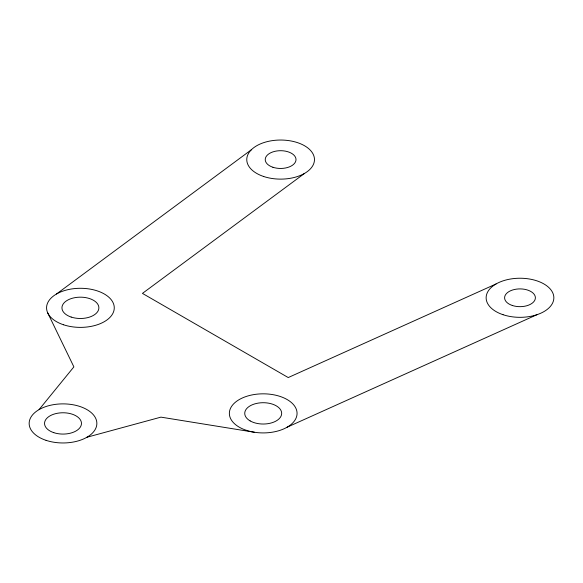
<?xml version="1.0" encoding="UTF-8"?>
<svg xmlns="http://www.w3.org/2000/svg" width="583" height="583" viewBox="0 0 583 583"><rect width="100%" height="100%" fill="white"/><g stroke="black" fill="none" stroke-linecap="round" stroke-linejoin="round"><path stroke-width="0.87" d="M39.068 409.601L73.881 366.882L47.711 312.889M56.478 294.014L251.302 149.809M304.559 173.399L142.441 293.395L288.228 377.558L496.06 283.965M287.149 427.193L536.921 314.711M86.94 437.243L160.93 417.137L254.45 432.251M53.767 432.652A18.467 10.662 0 0 0 81.467 423.418A18.467 10.662 0 0 0 53.767 414.192A18.467 10.662 0 0 0 53.767 432.652M46.079 440.347A33.85 19.545 0 0 0 96.858 423.418A33.85 19.545 0 0 0 46.079 406.497A33.85 19.545 0 0 0 46.079 440.347M71.177 317.065A18.467 10.662 0 0 0 98.877 307.831A18.467 10.662 0 0 0 71.177 298.598A18.467 10.662 0 0 0 71.177 317.065M250.151 420.911A18.467 10.662 0 0 0 281.042 416.131A18.467 10.662 0 0 0 258.429 403.072A18.467 10.662 0 0 0 250.151 420.911M63.489 324.76A33.85 19.545 0 0 0 114.268 307.831A33.85 19.545 0 0 0 63.489 290.91A33.85 19.545 0 0 0 63.489 324.76M246.281 430.298A33.85 19.545 0 0 0 297.06 413.369A33.85 19.545 0 0 0 246.281 396.447A33.85 19.545 0 0 0 246.281 430.298M272.924 167.27A15.391 8.883 0 0 0 296.004 159.582A15.391 8.883 0 0 0 272.924 151.886A15.391 8.883 0 0 0 272.924 167.27M512.304 305.477A15.391 8.883 0 0 0 535.383 297.782A15.391 8.883 0 0 0 512.304 290.086A15.391 8.883 0 0 0 512.304 305.477M503.071 314.711A33.85 19.545 0 0 0 553.85 297.782A33.85 19.545 0 0 0 503.071 280.853A33.85 19.545 0 0 0 503.071 314.711M263.691 176.503A33.85 19.545 0 0 0 314.47 159.582A33.85 19.545 0 0 0 263.691 142.653A33.85 19.545 0 0 0 263.691 176.503"/></g></svg>
